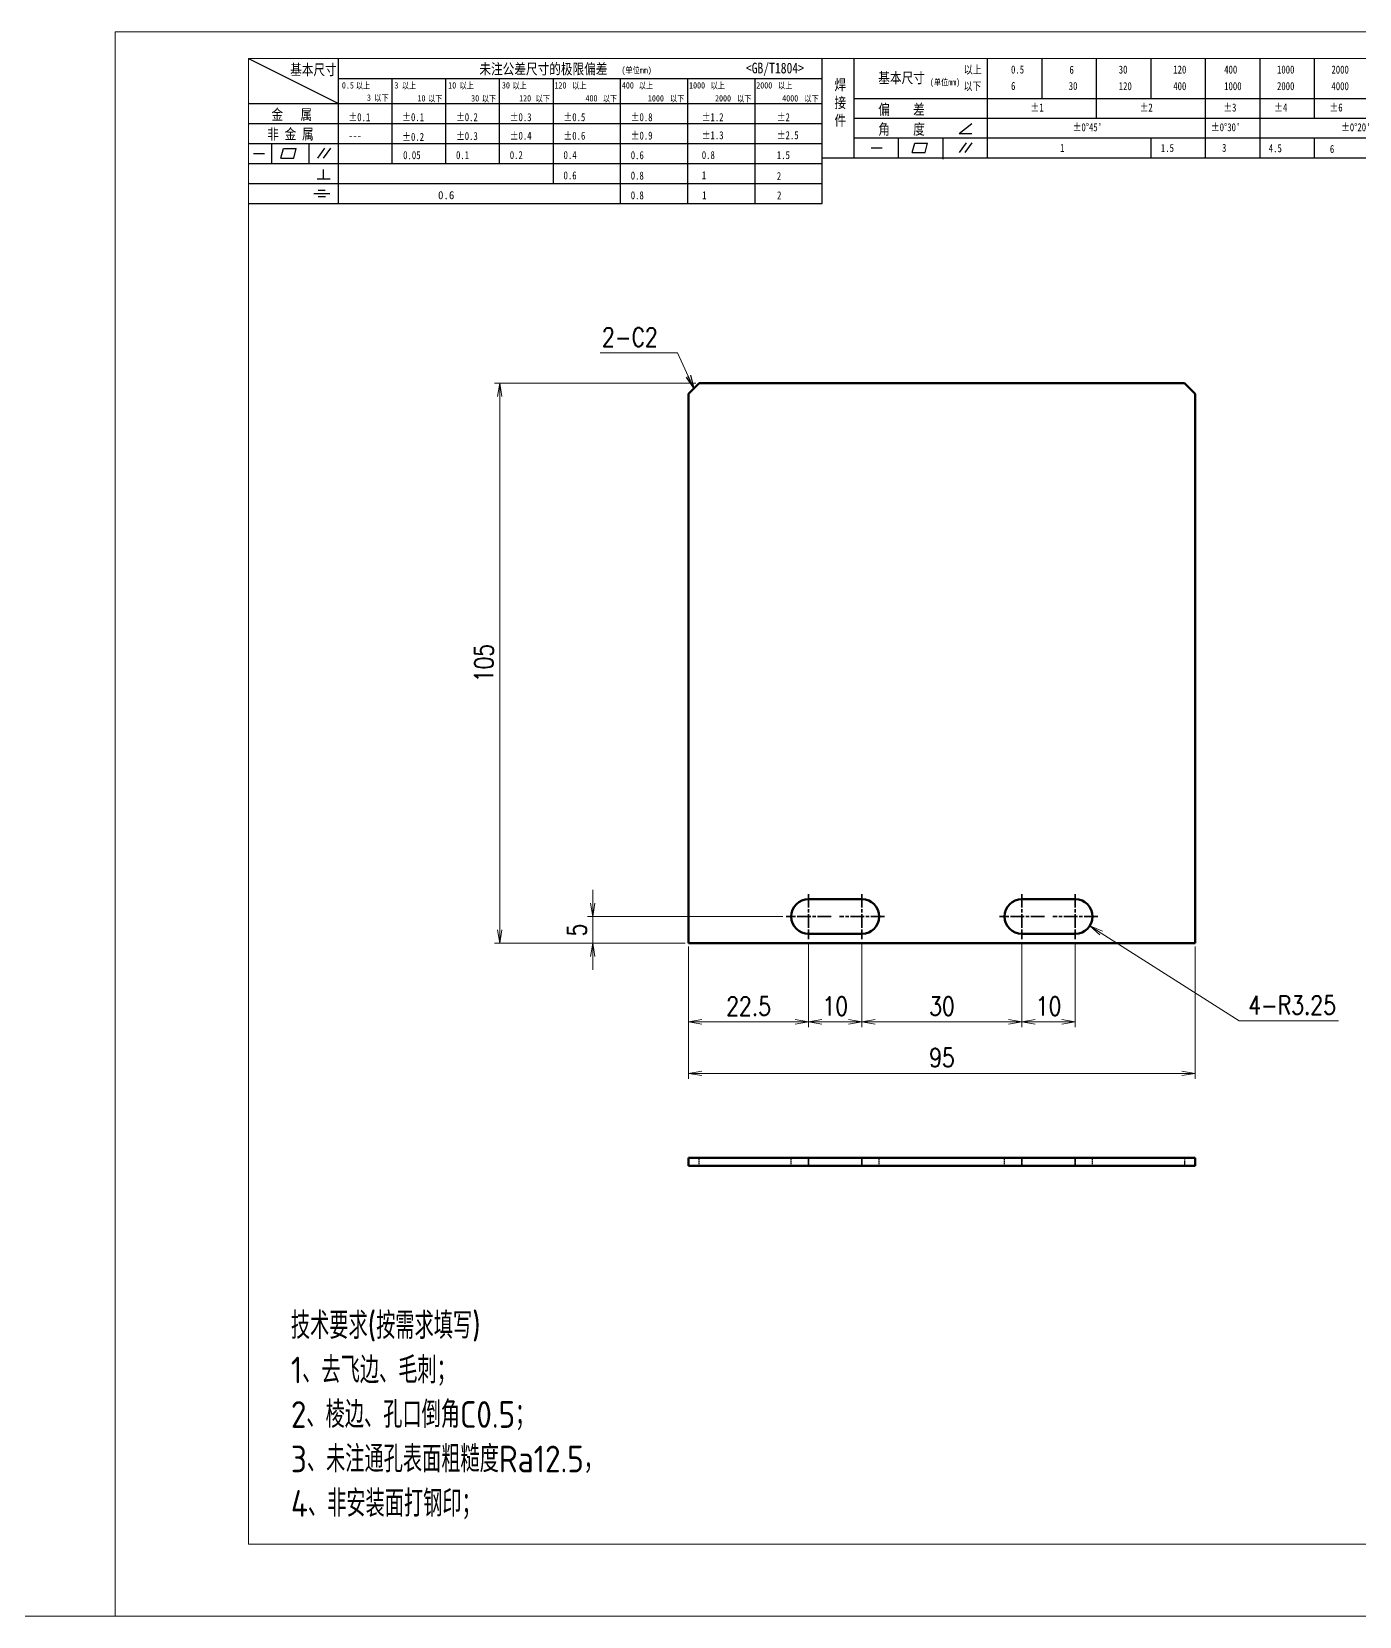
# Model space of a CAD drawing. Header units: millimetres. Extents: x 115 to 5146, y 57 to 1134.
# Drawn here: x 3141.1 to 3390, y 57 to 354 of the extents above; entities that cross this region are included whole.
import ezdxf

# ---------------------------------------------------------------- set-up
doc = ezdxf.new("R2010")
doc.units = ezdxf.units.MM
doc.header["$PDMODE"] = 35
doc.linetypes.add('AM_ISO02W050', pattern=[7.5, 6, -1.5])
doc.linetypes.add('AM_ISO08W050', pattern=[18, 12, -1.5, 3, -1.5])
for name, color, linetype, lineweight in [('CENTER', 2, 'AM_ISO08W050', 35), ('DIM', 3, 'Continuous', 25), ('DRAWING', 7, 'Continuous', 50), ('HIDDEN', 1, 'AM_ISO02W050', 25), ('图框', 7, 'Continuous', 18), ('标注线', 3, 'Continuous', 18)]:
    doc.layers.add(name, color=color, linetype=linetype, lineweight=lineweight)
doc.layers.add('图\\M+19E79\\M+195B6\\M+18E9A', color=7, linetype='Continuous')
doc.layers.add('打印', color=7, linetype='Continuous', lineweight=15, plot=False)
doc.layers.add('打印-禁用', color=7, linetype='Continuous', lineweight=15, plot=False)
doc.styles.add('DIM', font='romans.shx', dxfattribs={"width": 0.8, "bigfont": 'bigfont.shx'})
doc.styles.add('国标', font='simfang.ttf', dxfattribs={"width": 0.8})
doc.styles.add('机械长仿宋', font='gbenor.shx', dxfattribs={"height": 1, "bigfont": 'gbcbig.shx'})
doc.dimstyles.new('XR 1-1', dxfattribs={"dimtxt": 3.5, "dimasz": 2.5, "dimexe": 1, "dimexo": 0.625, "dimgap": 1.2, "dimtad": 1, "dimtoh": 1, "dimdsep": 46, "dimtxsty": 'DIM', "dimblk": 'OPEN', "dimcen": 0, "dimclrd": 8, "dimclre": 8, "dimclrt": 2, "dimazin": 2, "dimtfac": 0.5, "dimtmove": 0, "dimatfit": 3, "dimldrblk": 'OPEN', "dimfxl": 0, "dimtolj": 2, "dimlwd": 18, "dimlwe": 18, "dimarcsym": 0})
doc.dimstyles.new('XR 1-1$0', dxfattribs={"dimtxt": 3.5, "dimasz": 2.5, "dimexe": 1, "dimexo": 0.625, "dimgap": 1.2, "dimtad": 1, "dimzin": 9, "dimdsep": 46, "dimtxsty": 'DIM', "dimblk": 'OPEN', "dimcen": 0, "dimclrd": 8, "dimclre": 8, "dimclrt": 2, "dimazin": 2, "dimtfac": 0.5, "dimtmove": 0, "dimatfit": 3, "dimldrblk": 'OPEN', "dimfxl": 0, "dimtolj": 2, "dimlwd": 18, "dimlwe": 18, "dimarcsym": 0})
doc.dimstyles.new('XR 1-1$4', dxfattribs={"dimtxt": 3.5, "dimasz": 2.5, "dimexe": 1, "dimexo": 0.625, "dimgap": 1.2, "dimtad": 1, "dimtoh": 1, "dimdsep": 46, "dimtxsty": 'DIM', "dimblk": 'OPEN', "dimcen": 0, "dimclrd": 8, "dimclre": 8, "dimclrt": 2, "dimazin": 2, "dimtfac": 0.5, "dimtofl": 0, "dimtmove": 0, "dimatfit": 3, "dimldrblk": 'OPEN', "dimfxl": 0, "dimtolj": 2, "dimlwd": 18, "dimlwe": 18, "dimarcsym": 0})

# ---------------------------------------------------------------- blocks, each defined once
blk = doc.blocks.new('GZDEH零件A3图框V01版')
at = {"layer": '图\\M+19E79\\M+195B6\\M+18E9A', "color": 9}
for p, q in [((2882.49, -1554.46), (2899.37, -1562.92)), ((2899.37, -1581.67), (2899.37, -1554.46)), ((2990.09, -1581.67), (2990.09, -1554.46)), ((2996.09, -1573.08), (2996.09, -1554.46)), ((3021.09, -1561.98), (3021.09, -1554.46)), ((3031.31, -1561.98), (3031.31, -1554.46)), ((3041.53, -1561.98), (3041.53, -1554.46)), ((3051.75, -1561.98), (3051.75, -1554.46)), ((3061.98, -1561.98), (3061.98, -1554.46)), ((3072.2, -1561.98), (3072.2, -1554.46)), ((3082.42, -1561.98), (3082.42, -1554.46)), ((2899.37, -1558.24), (2990.09, -1558.24)), ((2909.45, -1574.17), (2909.45, -1558.24)), ((2919.53, -1574.17), (2919.53, -1558.24)), ((2929.61, -1574.17), (2929.61, -1558.24)), ((2939.69, -1577.92), (2939.69, -1558.24)), ((2952.29, -1581.67), (2952.29, -1558.24)), ((2964.89, -1581.67), (2964.89, -1558.24)), ((2977.49, -1581.67), (2977.49, -1558.24)), ((2996.09, -1561.98), (3113.09, -1561.98)), ((3021.09, -1573.08), (3021.09, -1561.98)), ((3041.53, -1565.68), (3041.53, -1561.98)), ((3061.98, -1573.08), (3061.98, -1561.98)), ((3072.2, -1573.08), (3072.2, -1561.98)), ((3082.42, -1565.68), (3082.42, -1561.98)), ((2882.49, -1562.92), (2990.09, -1562.92)), ((2882.49, -1566.67), (2990.09, -1566.67)), ((2996.09, -1565.68), (3113.09, -1565.68)), ((3015.75, -1568.51), (3018.15, -1566.66)), ((2882.49, -1570.42), (2990.09, -1570.42)), ((2886.92, -1574.12), (2886.92, -1570.42)), ((2893.91, -1574.12), (2893.91, -1570.42)), ((2996.09, -1569.38), (3113.09, -1569.38)), ((3004.42, -1573.08), (3004.42, -1569.38)), ((3006.97, -1572.12), (3007.45, -1570.33)), ((3007.45, -1570.33), (3009.86, -1570.33)), ((3009.39, -1572.12), (3009.86, -1570.33)), ((3012.75, -1573.08), (3012.75, -1569.38)), ((3015.75, -1568.51), (3018.15, -1568.51)), ((3015.81, -1572.12), (3017.15, -1570.26)), ((3016.89, -1572.12), (3018.23, -1570.26)), ((3051.75, -1573.08), (3051.75, -1569.38)), ((3082.42, -1573.08), (3082.42, -1569.48)), ((2883.43, -1572.27), (2885.49, -1572.27)), ((2888.59, -1573.16), (2889.07, -1571.37)), ((2888.59, -1573.16), (2891, -1573.16)), ((2889.07, -1571.37), (2891.48, -1571.37)), ((2891, -1573.16), (2891.48, -1571.37)), ((2895.52, -1573.16), (2896.85, -1571.3)), ((2896.6, -1573.16), (2897.94, -1571.3)), ((2990.09, -1573.08), (3113.09, -1573.08)), ((2999.26, -1571.23), (3001.32, -1571.23)), ((3006.97, -1572.12), (3009.39, -1572.12)), ((3012.75, -1573.33), (3012.75, -1573.08)), ((2882.49, -1574.17), (2990.09, -1574.17)), ((2895.42, -1577.05), (2897.81, -1577.05)), ((2896.58, -1577.05), (2896.58, -1575.28)), ((2882.49, -1577.92), (2990.09, -1577.92)), ((2894.79, -1579.77), (2897.77, -1579.77)), ((2895.57, -1579.17), (2896.92, -1579.17)), ((2882.49, -1581.67), (2990.09, -1581.67)), ((2895.57, -1580.37), (2896.93, -1580.37))]:
    blk.add_line(p, q, dxfattribs=at)
at = {"layer": '图框', "linetype": 'Continuous'}
for p, q in [((2882.49, -1554.46), (2882.49, -1832.96)), ((3272.49, -1554.46), (2882.49, -1554.46)), ((2882.49, -1832.96), (3272.49, -1832.96))]:
    blk.add_line(p, q, dxfattribs=at)
at = {"layer": '打印-禁用', "linetype": 'Continuous'}
for p, q in [((2857.49, -1549.46), (2857.49, -1846.46)), ((3277.49, -1549.46), (2857.49, -1549.46)), ((2857.49, -1846.46), (3277.49, -1846.46))]:
    blk.add_line(p, q, dxfattribs=at)
at = {"layer": '图\\M+19E79\\M+195B6\\M+18E9A', "color": 9, "style": '国标', "width": 0.8}
for s, height, p in [('基本尺寸', 2, (2890.33, -1557.58)), ('未注公差尺寸的极限偏差', 2, (2925.81, -1557.44)), ('<GB/T1804>', 2, (2975.78, -1557.27)), ('以上', 1.5, (3016.64, -1557.33)), ('0.5', 1.5, (3025.49, -1557.3)), ('6', 1.5, (3036.45, -1557.34)), ('30', 1.5, (3045.69, -1557.31)), ('120', 1.5, (3055.91, -1557.31)), ('400', 1.5, (3065.46, -1557.31)), ('1000', 1.5, (3075.36, -1557.31)), ('2000', 1.5, (3085.57, -1557.31)), ('30', 1.2, (2930.04, -1560.11)), ('基本尺寸', 2, (3000.6, -1559.1)), ('以下', 1.5, (3016.58, -1560.43)), ('6', 1.5, (3025.49, -1560.38)), ('30', 1.5, (3036.31, -1560.39)), ('120', 1.5, (3045.69, -1560.41)), ('400', 1.5, (3055.91, -1560.41)), ('1000', 1.5, (3065.46, -1560.41)), ('2000', 1.5, (3075.36, -1560.41)), ('4000', 1.5, (3085.57, -1560.41)), ('金   属', 2, (2886.82, -1565.98)), ('±0.1', 1.5, (2901.27, -1566.23)), ('±0.1', 1.5, (2911.35, -1566.23)), ('±0.2', 1.5, (2921.43, -1566.23)), ('±0.3', 1.5, (2931.51, -1566.23)), ('±0.5', 1.5, (2941.59, -1566.23)), ('±0.8', 1.5, (2954.19, -1566.23)), ('±1.2', 1.5, (2967.51, -1566.23)), ('±2', 1.5, (2981.58, -1566.23)), ('偏    差', 2, (3000.6, -1565.04)), ('±1', 1.5, (3029.16, -1564.42)), ('±2', 1.5, (3049.61, -1564.42)), ('±3', 1.5, (3065.3, -1564.42)), ('±4', 1.5, (3074.85, -1564.42)), ('±6', 1.5, (3085.22, -1564.42)), ('非 金 属', 2, (2886.02, -1569.65)), ('±0.3', 1.5, (2921.43, -1569.77)), ('±0.4', 1.5, (2931.51, -1569.71)), ('±0.6', 1.5, (2941.59, -1569.71)), ('±0.9', 1.5, (2954.19, -1569.68)), ('±1.3', 1.5, (2967.51, -1569.62)), ('±2.5', 1.5, (2981.58, -1569.61)), ('角    度', 2, (3000.6, -1568.74)), ("±0%%D45'", 1.5, (3037.06, -1568.12)), ("±0%%D30'", 1.5, (3062.98, -1568.12)), ("±0%%D20'", 1.5, (3087.38, -1568.12)), ('---', 1.5, (2901.27, -1569.65)), ('±0.2', 1.5, (2911.35, -1569.92)), ('1', 1.5, (3034.69, -1571.98)), ('1.5', 1.5, (3053.59, -1572.01)), ('3', 1.5, (3065.05, -1571.98)), ('4.5', 1.5, (3073.82, -1572.05)), ('6', 1.5, (3085.28, -1572.19)), ('0.1', 1.5, (2921.43, -1573.34)), ('0.2', 1.5, (2931.51, -1573.33)), ('0.4', 1.5, (2941.59, -1573.33)), ('0.6', 1.5, (2954.19, -1573.35)), ('0.8', 1.5, (2967.51, -1573.33)), ('1.5', 1.5, (2981.58, -1573.34)), ('0.6', 1.5, (2941.59, -1577.14)), ('0.8', 1.5, (2954.19, -1577.17)), ('1', 1.5, (2967.51, -1577.12)), ('2', 1.5, (2981.58, -1577.26)), ('0.8', 1.5, (2954.19, -1580.87)), ('1', 1.5, (2967.59, -1580.86)), ('2', 1.5, (2981.62, -1580.89))]:
    blk.add_text(s, height=height, dxfattribs=at).set_placement(p)
at = {"layer": '图\\M+19E79\\M+195B6\\M+18E9A', "color": 9, "lineweight": 15, "style": '国标', "width": 0.8}
for s, p in [('(单位mm)', (2952.44, -1557.27)), ('0.5', (2900.03, -1560.11)), ('以上', (2902.64, -1560.16)), ('3', (2909.88, -1560.11)), ('以上', (2911.25, -1560.16)), ('10', (2919.96, -1560.11)), ('以上', (2922.09, -1560.16)), ('以上', (2932.02, -1560.16)), ('120', (2939.88, -1560.11)), ('以上', (2943.21, -1560.16)), ('400', (2952.52, -1560.11)), ('以上', (2955.68, -1560.16)), ('1000', (2965.12, -1560.11)), ('以上', (2969.16, -1560.16)), ('2000', (2977.72, -1560.11)), ('以上', (2981.8, -1560.16)), ('(单位mm)', (3010.27, -1559.51)), ('3', (2904.73, -1562.41)), ('以下', (2906.1, -1562.46)), ('10', (2914.19, -1562.54)), ('以下', (2916.18, -1562.59)), ('30', (2924.27, -1562.54)), ('以下', (2926.26, -1562.59)), ('120', (2933.26, -1562.54)), ('以下', (2936.34, -1562.59)), ('400', (2945.7, -1562.54)), ('以下', (2948.94, -1562.59)), ('1000', (2957.41, -1562.54)), ('以下', (2961.54, -1562.59)), ('2000', (2969.99, -1562.54)), ('以下', (2974.14, -1562.59)), ('4000', (2982.59, -1562.54)), ('以下', (2986.74, -1562.59))]:
    blk.add_text(s, height=1.2, dxfattribs=at).set_placement(p)
at = {"layer": '图\\M+19E79\\M+195B6\\M+18E9A', "color": 9, "lineweight": 13, "style": '国标'}
blk.add_text('0.6', height=1.5, dxfattribs=at).set_placement((2918.05, -1580.85))
at = {"layer": '图\\M+19E79\\M+195B6\\M+18E9A', "color": 9, "style": '国标'}
for s, insert, char_height, width, attachment_point in [('焊\\P接\\P件', (2992.39, -1558.41), 2, 3.1877, 1), ('0.05', (2911.51, -1573.37), 1.5, 5.1982, 7)]:
    blk.add_mtext(s, dxfattribs=dict(at, insert=insert, char_height=char_height, width=width, attachment_point=attachment_point))
blk = doc.blocks.new('DEH A3')
at = {"layer": '图框'}
blk.add_blockref('GZDEH零件A3图框V01版', (-2857.49, 1846.46), dxfattribs=at)
blk = doc.blocks.new('_Open')
at = {"color": 0, "linetype": 'ByBlock', "lineweight": -2}
for p, q in [((-1, 0.17), (0, 0)), ((-1, -0.17), (0, 0)), ((0, 0), (-1, 0))]:
    blk.add_line(p, q, dxfattribs=at)
blk = doc.blocks.new('*D69')
at = {"layer": 'Defpoints', "color": 0, "transparency": 16777216}
for p in [(3264.24, 183.15), (3286.74, 183.92), (3264.24, 168.41)]:
    blk.add_point(p, dxfattribs=at)
at = {"layer": 'DIM', "color": 8, "lineweight": 18, "transparency": 16777216}
for p, q in [((3264.24, 182.52), (3264.24, 167.41)), ((3286.74, 183.3), (3286.74, 167.41)), ((3284.24, 168.41), (3266.74, 168.41))]:
    blk.add_line(p, q, dxfattribs=at)
at = {"layer": 'DIM', "color": 8, "linetype": 'ByBlock', "lineweight": 18, "transparency": 16777216, "xscale": 2.5, "yscale": 2.5, "zscale": 2.5, "rotation": 180}
blk.add_blockref('_Open', (3264.24, 168.41), dxfattribs=at)
at = {"layer": 'DIM', "color": 8, "linetype": 'ByBlock', "lineweight": 18, "transparency": 16777216, "xscale": 2.5, "yscale": 2.5, "zscale": 2.5}
blk.add_blockref('_Open', (3286.74, 168.41), dxfattribs=at)
at = {"layer": 'DIM', "color": 2, "transparency": 16777216, "insert": (3275.49, 171.36), "char_height": 3.5, "attachment_point": 5, "style": 'DIM'}
blk.add_mtext('\\A2;22.5', dxfattribs=at)
blk = doc.blocks.new('*D70')
at = {"layer": 'Defpoints', "color": 0, "transparency": 16777216}
for p in [(3286.74, 183.3), (3296.74, 183.92), (3296.74, 168.41)]:
    blk.add_point(p, dxfattribs=at)
at = {"layer": 'DIM', "color": 8, "lineweight": 18, "transparency": 16777216}
for p, q in [((3286.74, 182.67), (3286.74, 167.41)), ((3296.74, 183.3), (3296.74, 167.41)), ((3289.24, 168.41), (3294.24, 168.41))]:
    blk.add_line(p, q, dxfattribs=at)
at = {"layer": 'DIM', "color": 8, "linetype": 'ByBlock', "lineweight": 18, "transparency": 16777216, "xscale": 2.5, "yscale": 2.5, "zscale": 2.5, "rotation": 180}
blk.add_blockref('_Open', (3286.74, 168.41), dxfattribs=at)
at = {"layer": 'DIM', "color": 8, "linetype": 'ByBlock', "lineweight": 18, "transparency": 16777216, "xscale": 2.5, "yscale": 2.5, "zscale": 2.5}
blk.add_blockref('_Open', (3296.74, 168.41), dxfattribs=at)
at = {"layer": 'DIM', "color": 2, "transparency": 16777216, "insert": (3291.74, 171.36), "char_height": 3.5, "attachment_point": 5, "style": 'DIM'}
blk.add_mtext('\\A2;10', dxfattribs=at)
blk = doc.blocks.new('*D71')
at = {"layer": 'Defpoints', "color": 0, "transparency": 16777216}
for p in [(3296.74, 183.92), (3326.74, 183.92), (3326.74, 168.41)]:
    blk.add_point(p, dxfattribs=at)
at = {"layer": 'DIM', "color": 8, "lineweight": 18, "transparency": 16777216}
for p, q in [((3296.74, 183.3), (3296.74, 167.41)), ((3326.74, 183.3), (3326.74, 167.41)), ((3299.24, 168.41), (3324.24, 168.41))]:
    blk.add_line(p, q, dxfattribs=at)
at = {"layer": 'DIM', "color": 8, "linetype": 'ByBlock', "lineweight": 18, "transparency": 16777216, "xscale": 2.5, "yscale": 2.5, "zscale": 2.5, "rotation": 180}
blk.add_blockref('_Open', (3296.74, 168.41), dxfattribs=at)
at = {"layer": 'DIM', "color": 8, "linetype": 'ByBlock', "lineweight": 18, "transparency": 16777216, "xscale": 2.5, "yscale": 2.5, "zscale": 2.5}
blk.add_blockref('_Open', (3326.74, 168.41), dxfattribs=at)
at = {"layer": 'DIM', "color": 2, "transparency": 16777216, "insert": (3311.74, 171.36), "char_height": 3.5, "attachment_point": 5, "style": 'DIM'}
blk.add_mtext('\\A2;30', dxfattribs=at)
blk = doc.blocks.new('*D72')
at = {"layer": 'Defpoints', "color": 0, "transparency": 16777216}
for p in [(3326.74, 183.92), (3336.74, 183.92), (3336.74, 168.41)]:
    blk.add_point(p, dxfattribs=at)
at = {"layer": 'DIM', "color": 8, "lineweight": 18, "transparency": 16777216}
for p, q in [((3326.74, 183.3), (3326.74, 167.41)), ((3336.74, 183.3), (3336.74, 167.41)), ((3329.24, 168.41), (3334.24, 168.41))]:
    blk.add_line(p, q, dxfattribs=at)
at = {"layer": 'DIM', "color": 8, "linetype": 'ByBlock', "lineweight": 18, "transparency": 16777216, "xscale": 2.5, "yscale": 2.5, "zscale": 2.5, "rotation": 180}
blk.add_blockref('_Open', (3326.74, 168.41), dxfattribs=at)
at = {"layer": 'DIM', "color": 8, "linetype": 'ByBlock', "lineweight": 18, "transparency": 16777216, "xscale": 2.5, "yscale": 2.5, "zscale": 2.5}
blk.add_blockref('_Open', (3336.74, 168.41), dxfattribs=at)
at = {"layer": 'DIM', "color": 2, "transparency": 16777216, "insert": (3331.74, 171.36), "char_height": 3.5, "attachment_point": 5, "style": 'DIM'}
blk.add_mtext('\\A2;10', dxfattribs=at)
blk = doc.blocks.new('*D73')
at = {"layer": 'Defpoints', "color": 0, "transparency": 16777216}
for p in [(3264.24, 183.15), (3359.24, 183.15), (3359.24, 158.76)]:
    blk.add_point(p, dxfattribs=at)
at = {"layer": 'DIM', "color": 8, "lineweight": 18, "transparency": 16777216}
for p, q in [((3264.24, 182.52), (3264.24, 157.76)), ((3359.24, 182.52), (3359.24, 157.76)), ((3266.74, 158.76), (3356.74, 158.76))]:
    blk.add_line(p, q, dxfattribs=at)
at = {"layer": 'DIM', "color": 8, "linetype": 'ByBlock', "lineweight": 18, "transparency": 16777216, "xscale": 2.5, "yscale": 2.5, "zscale": 2.5, "rotation": 180}
blk.add_blockref('_Open', (3264.24, 158.76), dxfattribs=at)
at = {"layer": 'DIM', "color": 8, "linetype": 'ByBlock', "lineweight": 18, "transparency": 16777216, "xscale": 2.5, "yscale": 2.5, "zscale": 2.5}
blk.add_blockref('_Open', (3359.24, 158.76), dxfattribs=at)
at = {"layer": 'DIM', "color": 2, "transparency": 16777216, "insert": (3311.74, 161.71), "char_height": 3.5, "attachment_point": 5, "style": 'DIM'}
blk.add_mtext('\\A2;95', dxfattribs=at)
blk = doc.blocks.new('*D74')
at = {"layer": 'Defpoints', "color": 0, "transparency": 16777216}
for p in [(3282.52, 188.15), (3246.26, 183.15), (3264.24, 183.15)]:
    blk.add_point(p, dxfattribs=at)
at = {"layer": 'DIM', "color": 8, "lineweight": 18, "transparency": 16777216}
for p, q in [((3246.26, 190.65), (3246.26, 193.15)), ((3281.89, 188.15), (3245.26, 188.15)), ((3246.26, 188.15), (3246.26, 183.15)), ((3263.62, 183.15), (3245.26, 183.15)), ((3246.26, 180.65), (3246.26, 178.15))]:
    blk.add_line(p, q, dxfattribs=at)
at = {"layer": 'DIM', "color": 8, "linetype": 'ByBlock', "lineweight": 18, "transparency": 16777216, "xscale": 2.5, "yscale": 2.5, "zscale": 2.5}
for p, rotation in [((3246.26, 188.15), 270), ((3246.26, 183.15), 90)]:
    blk.add_blockref('_Open', p, dxfattribs=dict(at, rotation=rotation))
at = {"layer": 'DIM', "color": 2, "transparency": 16777216, "insert": (3243.31, 185.65), "char_height": 3.5, "attachment_point": 5, "rotation": 90, "style": 'DIM'}
blk.add_mtext('\\A2;5', dxfattribs=at)
blk = doc.blocks.new('*D75')
at = {"layer": 'Defpoints', "color": 0, "transparency": 16777216}
for p in [(3228.82, 288.15), (3266.24, 288.15), (3264.24, 183.15)]:
    blk.add_point(p, dxfattribs=at)
at = {"layer": 'DIM', "color": 8, "lineweight": 18, "transparency": 16777216}
for p, q in [((3265.62, 288.15), (3227.82, 288.15)), ((3228.82, 185.65), (3228.82, 285.65)), ((3263.62, 183.15), (3227.82, 183.15))]:
    blk.add_line(p, q, dxfattribs=at)
at = {"layer": 'DIM', "color": 8, "linetype": 'ByBlock', "lineweight": 18, "transparency": 16777216, "xscale": 2.5, "yscale": 2.5, "zscale": 2.5}
for p, rotation in [((3228.82, 288.15), 90), ((3228.82, 183.15), 270)]:
    blk.add_blockref('_Open', p, dxfattribs=dict(at, rotation=rotation))
at = {"layer": 'DIM', "color": 2, "transparency": 16777216, "insert": (3225.87, 235.65), "char_height": 3.5, "attachment_point": 5, "rotation": 90, "style": 'DIM'}
blk.add_mtext('\\A2;105', dxfattribs=at)
blk = doc.blocks.new('*D76')
at = {"layer": 'Defpoints', "color": 0, "transparency": 16777216}
for p in [(3336.74, 188.15), (3339.48, 186.4)]:
    blk.add_point(p, dxfattribs=at)
at = {"layer": 'DIM', "color": 8, "lineweight": 18, "transparency": 16777216}
for p in [(3341.59, 185.06), (3386.13, 168.61)]:
    blk.add_line(p, (3367.47, 168.61), dxfattribs=at)
at = {"layer": 'DIM', "color": 8, "linetype": 'ByBlock', "lineweight": 18, "transparency": 16777216, "xscale": 2.5, "yscale": 2.5, "zscale": 2.5, "rotation": 147.542310673262}
blk.add_blockref('_Open', (3339.48, 186.4), dxfattribs=at)
at = {"layer": 'DIM', "color": 2, "transparency": 16777216, "insert": (3377.4, 171.56), "char_height": 3.5, "attachment_point": 5, "style": 'DIM'}
blk.add_mtext('\\A2;\\A2;4-R3.25', dxfattribs=at)

msp = doc.modelspace()

# ---------------------------------------------------------------- linework, layer by layer
at = {"layer": 'CENTER', "ltscale": 0.21125}
for p, q in [((3286.741, 192.374), (3286.741, 183.924)), ((3296.741, 192.374), (3296.741, 183.924)), ((3326.741, 192.374), (3326.741, 183.924)), ((3336.741, 192.374), (3336.741, 183.924)), ((3290.966, 188.149), (3282.516, 188.149)), ((3300.966, 188.149), (3292.516, 188.149)), ((3330.966, 188.149), (3322.516, 188.149)), ((3340.966, 188.149), (3332.516, 188.149))]:
    msp.add_line(p, q, dxfattribs=at)
at = {"layer": 'CENTER', "ltscale": 0.045}
for p, q in [((3286.741, 141.299), (3286.741, 143.099)), ((3296.741, 141.299), (3296.741, 143.099)), ((3326.741, 141.299), (3326.741, 143.099)), ((3336.741, 141.299), (3336.741, 143.099))]:
    msp.add_line(p, q, dxfattribs=at)
at = {"layer": 'DRAWING', "ltscale": 0.070711}
for p, q in [((3264.241, 286.149), (3266.241, 288.149)), ((3357.241, 288.149), (3359.241, 286.149))]:
    msp.add_line(p, q, dxfattribs=at)
at = {"layer": 'DRAWING'}
for p, q in [((3357.241, 288.149), (3266.241, 288.149)), ((3264.241, 286.149), (3264.241, 183.149)), ((3359.241, 183.149), (3359.241, 286.149)), ((3264.241, 183.149), (3359.241, 183.149)), ((3264.241, 142.949), (3359.241, 142.949)), ((3264.241, 141.449), (3359.241, 141.449))]:
    msp.add_line(p, q, dxfattribs=at)
at = {"layer": 'DRAWING', "ltscale": 0.25}
for p, q in [((3296.741, 191.399), (3286.741, 191.399)), ((3336.741, 191.399), (3326.741, 191.399)), ((3286.741, 184.899), (3296.741, 184.899)), ((3326.741, 184.899), (3336.741, 184.899))]:
    msp.add_line(p, q, dxfattribs=at)
at = {"layer": 'DRAWING', "ltscale": 0.0375}
for p, q in [((3264.241, 141.449), (3264.241, 142.949)), ((3359.241, 141.449), (3359.241, 142.949))]:
    msp.add_line(p, q, dxfattribs=at)
at = {"layer": 'DRAWING'}
for centre, start, end in [((3286.741, 188.149), 90, 270), ((3296.741, 188.149), 270, 90), ((3326.741, 188.149), 90, 270), ((3336.741, 188.149), 270, 90)]:
    msp.add_arc(centre, 3.25, start, end, dxfattribs=at)
at = {"layer": 'HIDDEN', "ltscale": 0.0375}
for p, q in [((3266.241, 141.449), (3266.241, 142.949)), ((3283.491, 141.449), (3283.491, 142.949)), ((3286.741, 141.449), (3286.741, 142.949)), ((3286.741, 141.449), (3286.741, 142.949)), ((3296.741, 142.949), (3296.741, 141.449)), ((3296.741, 141.449), (3296.741, 142.949)), ((3299.991, 141.449), (3299.991, 142.949)), ((3323.491, 141.449), (3323.491, 142.949)), ((3326.741, 141.449), (3326.741, 142.949)), ((3326.741, 141.449), (3326.741, 142.949)), ((3336.741, 141.449), (3336.741, 142.949)), ((3336.741, 141.449), (3336.741, 142.949)), ((3339.991, 141.449), (3339.991, 142.949)), ((3357.241, 142.949), (3357.241, 141.449))]:
    msp.add_line(p, q, dxfattribs=at)
at = {"layer": '打印'}
msp.add_lwpolyline([(3156.696, 353.997), (3576.696, 353.997), (3576.696, 56.997), (3156.696, 56.997)], close=True, dxfattribs=at)
at = {"layer": '标注线'}
msp.add_lwpolyline([(115.189, 57.047), (3943.425, 57.047)], dxfattribs=at)

# ---------------------------------------------------------------- block references
at = {"layer": '图框'}
msp.add_blockref('DEH A3', (3156.696, 56.997), dxfattribs=at)

# ---------------------------------------------------------------- texts
at = {"layer": 'DIM', "color": 2, "insert": (3258.456, 294.985), "char_height": 3.5, "attachment_point": 9, "style": 'DIM'}
msp.add_mtext('2-C2', dxfattribs=at)
at = {"layer": '标注线', "color": 2, "insert": (3189.67, 75.166), "char_height": 5, "width": 114.82461, "attachment_point": 7, "style": '机械长仿宋'}
msp.add_mtext('\\A2;技术要求(按需求填写)\\P1、去飞边、毛刺；\\P2、棱边、孔口倒角C0.5；\\P3、未注通孔表面粗糙度Ra12.5，\\P4、非安装面打钢印；', dxfattribs=at)

# ---------------------------------------------------------------- dimensions: what is measured, and where the dimension line sits
at = {"layer": 'DIM'}
for base, p1, p2, picture, middle in [((3228.823, 288.149), (3264.241, 183.149), (3266.241, 288.149), '*D75', (3225.873, 235.649)), ((3246.26, 183.149), (3282.516, 188.149), (3264.241, 183.149), '*D74', (3243.31, 185.649))]:
    dim = msp.add_linear_dim(base=base, p1=p1, p2=p2, angle=90, dimstyle='XR 1-1$0', dxfattribs=at)
    dim.commit()
    dim.dimension.update_dxf_attribs({"geometry": picture, "text_midpoint": middle})
dim = msp.add_radius_dim(center=(3336.741, 188.149), mpoint=(3339.483, 186.404), text='\\A2;4-<>', dimstyle='XR 1-1$4', override={"dimtxsty": 'DIM'}, dxfattribs=at)
dim.commit()
dim.dimension.update_dxf_attribs({"geometry": '*D76', "text_midpoint": (3377.401, 168.605), "dimtype": 164})
for base, p1, p2, picture, middle in [((3264.241, 168.414), (3286.741, 183.924), (3264.241, 183.149), '*D69', (3275.491, 171.364)), ((3359.241, 158.764), (3264.241, 183.149), (3359.241, 183.149), '*D73', (3311.741, 161.714)), ((3296.741, 168.414), (3286.741, 183.299), (3296.741, 183.924), '*D70', (3291.741, 171.364)), ((3326.741, 168.414), (3296.741, 183.924), (3326.741, 183.924), '*D71', (3311.741, 171.364)), ((3336.741, 168.414), (3326.741, 183.924), (3336.741, 183.924), '*D72', (3331.741, 171.364))]:
    dim = msp.add_linear_dim(base=base, p1=p1, p2=p2, dimstyle='XR 1-1$0', dxfattribs=at)
    dim.commit()
    dim.dimension.update_dxf_attribs({"geometry": picture, "text_midpoint": middle})

# ---------------------------------------------------------------- leaders
at = {"layer": 'DIM', "annotation_type": 0, "has_hookline": 1, "hookline_direction": 1, "text_width": 10.8}
msp.add_leader([(3265.241, 287.149), (3262.156, 293.785), (3259.656, 293.785)], dimstyle='XR 1-1', override={"dimgap": 1.2, "dimtad": 1}, dxfattribs=at)

doc.saveas('drawing.dxf')
